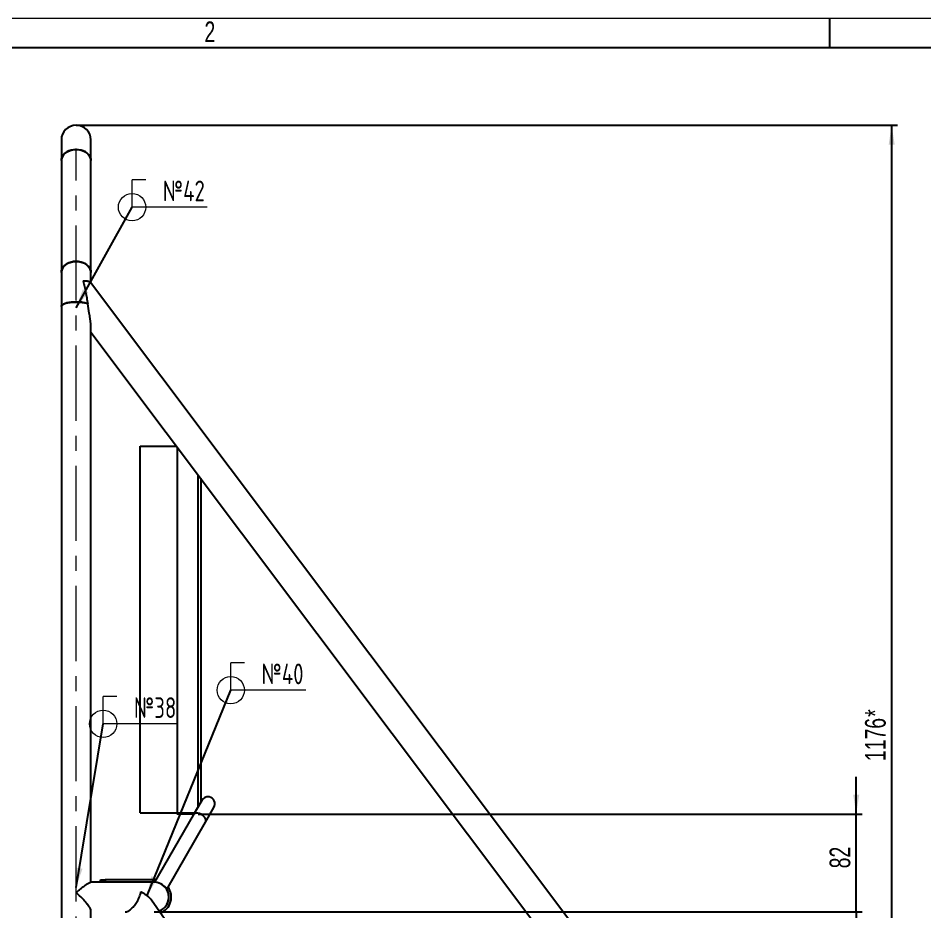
# Model space of a CAD drawing. Header units: millimetres. Extents: x -1160 to 841, y -1082 to 594.
# Drawn here: x 493.5 to 646.9, y 442.9 to 594 of the extents above; entities that cross this region are included whole.
import ezdxf

# ---------------------------------------------------------------- set-up
doc = ezdxf.new("R2010")
doc.units = ezdxf.units.MM
doc.header["$PDSIZE"] = -1
doc.linetypes.add('CENTERX2', pattern=[20.32, 12.7, -2.54, 2.54, -2.54])
doc.layers.add('FORMAT', color=7, linetype='Continuous')
doc.layers.add('ОСЕВЫЕ', color=7, linetype='Continuous')
doc.styles.add('SLDTEXTSTYLE0', font='TXT', dxfattribs={"width": 0.7, "bigfont": 'bigfont'})
doc.styles.add('SLDTEXTSTYLE1', font='TXT', dxfattribs={"width": 0.7})
doc.dimstyles.new('SLDDIMSTYLE0', dxfattribs={"dimtxt": 3.5, "dimasz": 3.302, "dimexe": 0, "dimexo": 0.0625, "dimgap": 0.875, "dimtad": 1, "dimdec": 0, "dimlfac": 5, "dimrnd": 1e-09, "dimzin": 12, "dimdsep": 46, "dimtxsty": 'SLDTEXTSTYLE1', "dimsah": 1, "dimcen": 0.09, "dimadec": 0, "dimazin": 3, "dimtfac": 1, "dimtdec": 0, "dimtofl": 0, "dimtmove": 0, "dimatfit": 3, "dimfxl": 0, "dimfrac": 2, "dimtolj": 1, "dimtzin": 12, "dimarcsym": 0})
doc.dimstyles.new('SLDDIMSTYLE2', dxfattribs={"dimtxt": 3.5, "dimasz": 3.302, "dimexe": 0, "dimexo": 0.0625, "dimgap": 0.875, "dimtad": 1, "dimdec": 0, "dimlfac": 5, "dimrnd": 1e-09, "dimzin": 12, "dimdsep": 46, "dimtxsty": 'SLDTEXTSTYLE1', "dimsah": 1, "dimcen": 0.09, "dimadec": 0, "dimazin": 3, "dimtfac": 1, "dimtdec": 0, "dimtmove": 0, "dimatfit": 0, "dimfxl": 0, "dimfrac": 2, "dimtolj": 1, "dimtzin": 12, "dimarcsym": 0})
doc.dimstyles.new('SLDDIMSTYLE4', dxfattribs={"dimtxt": 0.18, "dimasz": 3.302, "dimexe": 0, "dimexo": 0.0625, "dimgap": 0, "dimtad": 0, "dimtih": 1, "dimtoh": 1, "dimdec": 0, "dimrnd": 1e-09, "dimzin": 0, "dimdsep": 46, "dimtxsty": 'Standard', "dimsah": 1, "dimcen": 0.09, "dimadec": 0, "dimazin": 0, "dimtfac": 3.302, "dimtdec": 0, "dimtofl": 0, "dimtmove": 0, "dimatfit": 3, "dimfxl": 0, "dimfrac": 2, "dimtolj": 1, "dimtzin": 0, "dimarcsym": 0})

# ---------------------------------------------------------------- blocks, each defined once
blk = doc.blocks.new('_D')
at = {"layer": 'FORMAT'}
for p, q in [((503.26, 575.9), (642.26, 575.9)), ((641.26, 340.69), (641.26, 575.9)), ((503.26, 340.69), (642.26, 340.69))]:
    blk.add_line(p, q, dxfattribs=at)
for points in [[(641.26, 575.9), (640.75, 572.6), (641.77, 572.6)], [(641.26, 340.69), (641.77, 343.99), (640.75, 343.99)]]:
    blk.add_solid(points, dxfattribs=at)
at = {"layer": 'FORMAT', "char_height": 3.5, "attachment_point": 1, "rotation": 90, "style": 'SLDTEXTSTYLE1'}
for s, insert in [('*', (636.75, 475.86)), ('1176', (636.75, 468.39))]:
    blk.add_mtext(s, dxfattribs=dict(at, insert=insert))
blk = doc.blocks.new('_D_9')
at = {"layer": 'FORMAT'}
for p, q in [((635.26, 459.39), (635.26, 465.74)), ((523.91, 459.39), (636.26, 459.39)), ((635.26, 442.89), (635.26, 459.39)), ((516.46, 442.89), (636.26, 442.89)), ((635.26, 442.89), (635.26, 436.54))]:
    blk.add_line(p, q, dxfattribs=at)
for points in [[(635.26, 459.39), (635.77, 462.69), (634.75, 462.69)], [(635.26, 442.89), (634.75, 439.59), (635.77, 439.59)]]:
    blk.add_solid(points, dxfattribs=at)
at = {"layer": 'FORMAT', "insert": (630.75, 450.25), "char_height": 3.5, "attachment_point": 1, "rotation": 90, "style": 'SLDTEXTSTYLE1'}
blk.add_mtext('82', dxfattribs=at)
blk = doc.blocks.new('SW_WELDSYMBOL_28')
at = {"color": 0, "linetype": 'Continuous', "lineweight": 0}
for p, q in [((0, 0), (0, 4.61)), ((2.31, 4.61), (0, 4.61)), ((12.72, 0), (0, 0))]:
    blk.add_line(p, q, dxfattribs=at)
blk.add_circle((0, 0), 2.31, dxfattribs=at)
at = {"color": 0, "linetype": 'Continuous', "lineweight": 0, "insert": (5.2, 4.5), "char_height": 3.5, "attachment_point": 1, "style": 'SLDTEXTSTYLE0'}
blk.add_mtext('\\M+1878240', dxfattribs=at)
blk = doc.blocks.new('SW_WELDSYMBOL_29')
at = {"color": 0, "linetype": 'Continuous', "lineweight": 0}
for p, q in [((0, 0), (0, 4.61)), ((2.31, 4.61), (0, 4.61)), ((12.72, 0), (0, 0))]:
    blk.add_line(p, q, dxfattribs=at)
blk.add_circle((0, 0), 2.31, dxfattribs=at)
at = {"color": 0, "linetype": 'Continuous', "lineweight": 0, "insert": (5.2, 4.5), "char_height": 3.5, "attachment_point": 1, "style": 'SLDTEXTSTYLE0'}
blk.add_mtext('\\M+1878242', dxfattribs=at)
blk = doc.blocks.new('SW_WELDSYMBOL_33')
at = {"color": 0, "linetype": 'Continuous', "lineweight": 0}
for p, q in [((0, 0), (0, 4.61)), ((2.31, 4.61), (0, 4.61)), ((12.47, 0), (0, 0))]:
    blk.add_line(p, q, dxfattribs=at)
blk.add_circle((0, 0), 2.31, dxfattribs=at)
at = {"color": 0, "linetype": 'Continuous', "lineweight": 0, "insert": (5.2, 4.5), "char_height": 3.5, "attachment_point": 1, "style": 'SLDTEXTSTYLE0'}
blk.add_mtext('\\M+1878238', dxfattribs=at)

msp = doc.modelspace()

# ---------------------------------------------------------------- linework, layer by layer
at = {"color": 7, "linetype": 'Continuous', "lineweight": 25}
for p, q in [((836, 589), (20, 589)), ((500.762283, 573.403125), (500.762283, 569.935186)), ((505.762283, 569.935186), (505.762283, 573.403125)), ((500.762283, 569.935186), (500.762283, 551.01866)), ((505.762283, 551.01866), (505.762283, 569.935186)), ((500.762283, 551.01866), (500.762283, 545.255916)), ((505.762283, 549.213599), (505.762283, 551.01866)), ((612.066628, 407.753009), (505.690012, 549.30977)), ((500.762283, 545.255916), (500.762283, 406.013241)), ((505.762283, 447.889225), (505.762283, 541.916592)), ((505.762283, 540.890743), (606.232272, 407.194007)), ((514.111577, 459.629225), (514.111577, 521.629225)), ((514.111577, 521.629225), (520.236866, 521.629225)), ((520.351577, 521.476578), (520.351577, 459.629225)), ((524.351577, 516.153725), (524.351577, 461.453883)), ((524.512346, 461.732344), (523.083497, 459.257504)), ((525.161957, 458.057504), (526.590807, 460.532344)), ((514.111577, 459.629225), (520.351577, 459.629225)), ((523.083497, 459.257504), (516.52134, 447.891515)), ((520.351577, 459.629225), (523.29811, 459.629225)), ((520.351577, 459.389225), (520.351577, 459.629225)), ((523.159546, 459.389225), (520.351577, 459.389225)), ((518.599548, 446.691077), (525.161957, 458.057504)), ((507.362283, 447.889225), (507.362283, 448.289225)), ((507.362283, 448.289225), (508.162283, 448.289225)), ((508.162283, 448.289225), (508.162283, 447.889225)), ((516.462283, 448.289225), (508.162283, 448.289225)), ((516.462283, 447.889225), (516.462283, 448.289225)), ((516.74309, 448.275598), (516.462283, 448.289225)), ((516.462283, 447.889225), (505.702601, 447.889225)), ((542.204442, 407.666833), (516.029177, 444.85516)), ((505.762283, 406.013241), (505.762283, 443.077375))]:
    msp.add_line(p, q, dxfattribs=at)
at = {"color": 8, "linetype": 'Continuous', "lineweight": 25}
msp.add_line((523.911577, 460.691781), (523.911577, 516.739239), dxfattribs=at)
at = {"color": 7, "linetype": 'Continuous', "lineweight": 25, "flags": 128}
for points in [[(503.262283, 571.778379), (502.839781, 571.751866), (502.429433, 571.673091), (502.043045, 571.544319), (501.691733, 571.369256), (501.385602, 571.152937), (501.13346, 570.901585), (500.94256, 570.622432), (500.818394, 570.323508), (500.764535, 570.013413), (500.762283, 569.935186)], [(500.762283, 569.935186), (500.782531, 570.169304), (500.871866, 570.474915), (501.029968, 570.764998), (501.25229, 571.03121), (501.532435, 571.26589), (501.862346, 571.462289), (502.232529, 571.614756), (502.632337, 571.718905), (503.050268, 571.771739), (503.474297, 571.771739), (503.892228, 571.718905), (504.292036, 571.614756), (504.66222, 571.462289), (504.99213, 571.26589), (505.272275, 571.03121), (505.494597, 570.764998), (505.652699, 570.474915), (505.742034, 570.169304), (505.762283, 569.935186)], [(505.762283, 569.935186), (505.76003, 570.013413), (505.706171, 570.323508), (505.582005, 570.622432), (505.391105, 570.901585), (505.138963, 571.152937), (504.832833, 571.369256), (504.48152, 571.544319), (504.095132, 571.673091), (503.684785, 571.751866), (503.262283, 571.778379)], [(503.262283, 552.861853), (502.839781, 552.835341), (502.429433, 552.756565), (502.043045, 552.627794), (501.691733, 552.45273), (501.385602, 552.236411), (501.13346, 551.98506), (500.94256, 551.705906), (500.818394, 551.406982), (500.764535, 551.096887), (500.762283, 551.01866)], [(500.762283, 551.01866), (500.782531, 551.252778), (500.871866, 551.558389), (501.029968, 551.848472), (501.25229, 552.114684), (501.532435, 552.349364), (501.862346, 552.545763), (502.232529, 552.69823), (502.632337, 552.802379), (503.050268, 552.855213), (503.474297, 552.855213), (503.892228, 552.802379), (504.292036, 552.69823), (504.66222, 552.545763), (504.99213, 552.349364), (505.272275, 552.114684), (505.494597, 551.848472), (505.652699, 551.558389), (505.742034, 551.252778), (505.762283, 551.01866)], [(505.762283, 551.01866), (505.76003, 551.096887), (505.706171, 551.406982), (505.582005, 551.705906), (505.391105, 551.98506), (505.138963, 552.236411), (504.832833, 552.45273), (504.48152, 552.627794), (504.095132, 552.756565), (503.684785, 552.835341), (503.262283, 552.861853)], [(503.262283, 546.00768), (502.839781, 545.996867), (502.429433, 545.964737), (502.043045, 545.912217), (501.691733, 545.840815), (501.385602, 545.752587), (501.13346, 545.650071), (500.94256, 545.536216), (500.818394, 545.414297), (500.764535, 545.287821), (500.762283, 545.255916)], [(500.762283, 545.255916), (500.782531, 545.351403), (500.871866, 545.476049), (501.029968, 545.594363), (501.25229, 545.70294), (501.532435, 545.798656), (501.862346, 545.87876), (502.232529, 545.940945), (502.632337, 545.983423), (503.050268, 546.004972), (503.474297, 546.004972), (503.892228, 545.983423), (504.292036, 545.940945), (504.66222, 545.87876), (504.99213, 545.798656), (505.227002, 545.720783)]]:
    msp.add_lwpolyline(points, dxfattribs=at)
at = {"color": 8, "linetype": 'Continuous', "lineweight": 25, "flags": 128}
for points in [[(524.122727, 459.492529), (523.847058, 459.548387), (523.588709, 459.548267), (523.363915, 459.492177), (523.186801, 459.383642), (523.083497, 459.257504)], [(525.161957, 458.057504), (525.21158, 458.176787), (525.229027, 458.380491), (525.176961, 458.601601), (525.058653, 458.826223), (524.881539, 459.040244), (524.656745, 459.230217), (524.398397, 459.384203), (524.122727, 459.492529)]]:
    msp.add_lwpolyline(points, dxfattribs=at)
at = {"color": 7, "linetype": 'Continuous', "lineweight": 25}
for centre, radius, start, end in [((503.262283, 573.403125), 2.5, 0, 180), ((503.262283, 573.403125), 2.5, 90, 180), ((503.262283, 573.403125), 2.5, 0, 90), ((503.435185, 540.318398), 5.691909, 71.67962178, 91.74073859), ((525.551577, 461.132344), 1.2, 80.36057488, 150), ((525.551577, 461.132344), 1.2, 330, 80.36057488), ((516.462283, 445.389225), 2.5, 289.79528579, 90), ((516.462283, 445.389225), 2.5, 0, 90), ((516.462283, 445.389225), 2.9, 291.95326581, 35.55666457), ((516.462283, 445.389225), 2.5, 289.79528579, 0)]:
    msp.add_arc(centre, radius, start, end, dxfattribs=at)
for points, knots in [([(504.442609, 549.563066), (504.444237, 549.563231), (504.517408, 549.57061), (504.707989, 549.5848), (504.992613, 549.583305), (505.271646, 549.546332), (505.485508, 549.471244), (505.635458, 549.396884), (505.660686, 549.323755), (505.668357, 549.301521)], [0, 0, 0, 0, 0.0026799025, 0.1204093817, 0.3222358114, 0.5294314841, 0.7196904749, 0.91477331, 1, 1, 1, 1]), ([(504.442609, 549.563066), (504.447628, 549.544431), (504.452749, 549.525309), (504.462842, 549.48742), (504.477913, 549.430531), (504.512615, 549.297409), (504.541589, 549.182659), (504.598576, 548.95232), (504.635289, 548.79764), (504.742077, 548.330363), (504.808813, 548.014539), (504.935485, 547.374591), (504.995415, 547.050468), (505.110177, 546.393804), (505.165005, 546.061272), (505.218011, 545.724199)], [0, 0, 0, 0, 0.015625, 0.015625, 0.03125, 0.0625, 0.125, 0.125, 0.25, 0.25, 0.5, 0.5, 0.75, 0.75, 1, 1, 1, 1]), ([(505.755555, 541.936619), (505.752402, 542.083555), (505.743621, 542.492871), (505.634773, 543.251848), (505.451017, 544.367095), (505.308745, 545.195737), (505.218011, 545.724199)], [0, 0, 0, 0, 0.1273689356, 0.3548084916, 0.5885329004, 1, 1, 1, 1]), ([(503.262283, 446.140989), (503.263474, 446.142035), (503.418312, 446.277922), (503.729542, 446.543464), (504.212019, 446.933934), (504.703243, 447.307659), (505.10219, 447.586394), (505.382006, 447.758702), (505.588152, 447.870596), (505.657974, 447.872789), (505.695959, 447.873982)], [0, 0, 0, 0, 0.0011459506, 0.1488782183, 0.2994668056, 0.4779747567, 0.6633330623, 0.7671120511, 0.8733041202, 1, 1, 1, 1]), ([(505.755005, 443.084151), (505.757389, 443.089717), (505.783521, 443.150723), (505.6815, 443.406199), (505.481224, 443.767028), (505.203412, 444.15083), (504.886921, 444.538182), (504.494984, 444.969959), (503.945894, 445.523716), (503.522594, 445.912473), (503.263474, 446.139943), (503.262283, 446.140989)], [0, 0, 0, 0, 0.0131457412, 0.1440758604, 0.2861530381, 0.3910767279, 0.4990136912, 0.6348575373, 0.77459997, 0.9989632585, 1, 1, 1, 1]), ([(511.577816, 442.890213), (511.647899, 442.894082), (511.792291, 442.902055), (512.108013, 443.024751), (512.527317, 443.31038), (513.027281, 443.823021), (513.417632, 444.359116), (513.69993, 444.839005), (513.898587, 445.236909), (514.067282, 445.650001), (514.178382, 446.007793), (514.226762, 446.221438), (514.241809, 446.299702), (514.242074, 446.301082)], [0, 0, 0, 0, 0.0755321818, 0.15561721909, 0.29726530196, 0.43844516272, 0.5893290584, 0.67215160024, 0.75692226332, 0.849115694, 0.94357765344, 0.99900475324, 1, 1, 1, 1]), ([(514.242074, 446.301082), (514.243377, 446.300362), (514.557369, 446.126763), (515.001934, 445.847748), (515.504566, 445.440834), (515.812914, 445.143375), (515.959709, 444.94082), (516.021703, 444.855277)], [0, 0, 0, 0, 0.0017254474, 0.4158070509, 0.6297634226, 0.8436433446, 1, 1, 1, 1])]:
    msp.add_open_spline(points, degree=3, knots=knots, dxfattribs=at)
at = {"color": 7, "linetype": 'Continuous', "lineweight": 0}
msp.add_point((503.262283, 575.903125), dxfattribs=at)
at = {"layer": 'FORMAT', "linetype": 'CENTERX2', "lineweight": 18}
msp.add_line((503.262283, 404.013241), (503.262283, 571.935186), dxfattribs=at)
at = {"layer": 'ОСЕВЫЕ', "lineweight": 18}
msp.add_line((0, 594), (841, 594), dxfattribs=at)
at = {"layer": 'ОСЕВЫЕ', "lineweight": 25}
msp.add_line((630.75, 594), (630.75, 589), dxfattribs=at)

# ---------------------------------------------------------------- block references
at = {"color": 7, "linetype": 'Continuous', "lineweight": 0}
for name, p in [('SW_WELDSYMBOL_29', (512.725042, 562.034016)), ('SW_WELDSYMBOL_28', (529.423883, 480.37455)), ('SW_WELDSYMBOL_33', (507.83969, 474.668608))]:
    msp.add_blockref(name, p, dxfattribs=at)

# ---------------------------------------------------------------- texts
at = {"color": 7, "linetype": 'Continuous', "lineweight": 0, "insert": (525.891801, 593.439221), "char_height": 3.5, "attachment_point": 2, "style": 'SLDTEXTSTYLE1'}
msp.add_mtext('2', dxfattribs=at)

# ---------------------------------------------------------------- dimensions: what is measured, and where the dimension line sits
at = {"layer": 'FORMAT'}
dim = msp.add_linear_dim(base=(641.262283, 575.903125), p1=(503.262283, 340.68681), p2=(503.262283, 575.903125), angle=90, text='<>*', dimstyle='SLDDIMSTYLE0', dxfattribs=at)
dim.commit()
dim.dimension.update_dxf_attribs({"geometry": '_D', "text_midpoint": (641.262283, 473.248381), "dimtype": 160})
dim = msp.add_linear_dim(base=(635.2622825755, 459.3892249806), p1=(516.4622825755, 442.8892249806), p2=(523.911576568, 459.3892249806), angle=90, dimstyle='SLDDIMSTYLE2', dxfattribs=at)
dim.commit()
dim.dimension.update_dxf_attribs({"geometry": '_D_9', "text_midpoint": (635.2622825755, 452.491229321), "dimtype": 160})

# ---------------------------------------------------------------- leaders
at = {"color": 7, "linetype": 'Continuous', "lineweight": 0}
for points in [[(503.262283, 545.008839), (512.725042, 562.034016)], [(515.261861, 445.634903), (529.423883, 480.37455)], [(503.262283, 447.017544), (507.83969, 474.668608)]]:
    msp.add_leader(points, dimstyle='SLDDIMSTYLE4', dxfattribs=at)

doc.saveas('drawing.dxf')
